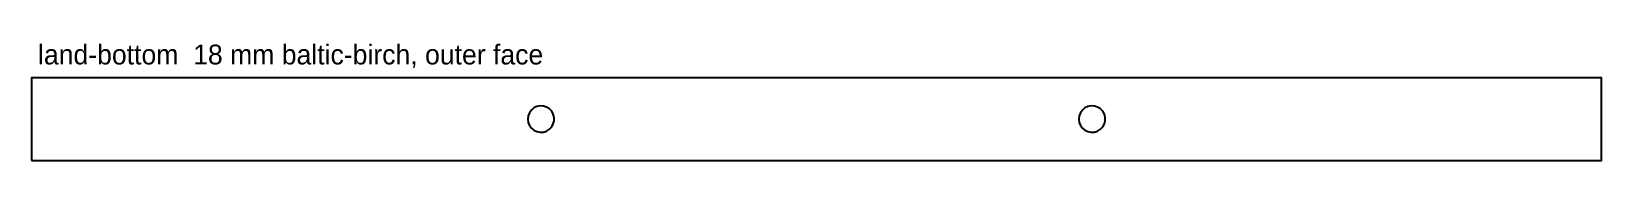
# Model space of a CAD drawing. Header units: millimetres. Extents: x 0 to 474, y 0 to 35.
import ezdxf

# ---------------------------------------------------------------- set-up
doc = ezdxf.new("R2010")
doc.units = ezdxf.units.MM
for name, color, linetype in [('CUT_OUTSIDE', 1, 'Continuous'), ('NOTES', 7, 'Continuous'), ('POCKET_12MM', 3, 'Continuous')]:
    doc.layers.add(name, color=color, linetype=linetype)

msp = doc.modelspace()

# ---------------------------------------------------------------- linework, layer by layer
at = {"layer": 'CUT_OUTSIDE'}
msp.add_lwpolyline([(0, 0), (474, 0), (474, 25), (0, 25), (0, 0)], close=True, dxfattribs=at)
at = {"layer": 'POCKET_12MM'}
for points in [[(149.83, 12.5), (149.96, 11.51), (150.33, 10.57), (150.92, 9.76), (151.69, 9.12), (152.6, 8.7), (153.58, 8.51), (154.58, 8.57), (155.54, 8.88), (156.38, 9.42), (157.07, 10.15), (157.55, 11.03), (157.8, 12), (157.8, 13), (157.55, 13.97), (157.07, 14.85), (156.38, 15.58), (155.54, 16.12), (154.58, 16.43), (153.58, 16.49), (152.6, 16.3), (151.69, 15.88), (150.92, 15.24), (150.33, 14.43), (149.96, 13.49), (149.83, 12.5)], [(316.17, 12.5), (316.29, 11.51), (316.66, 10.57), (317.25, 9.76), (318.02, 9.12), (318.93, 8.7), (319.92, 8.51), (320.92, 8.57), (321.87, 8.88), (322.72, 9.42), (323.4, 10.15), (323.89, 11.03), (324.14, 12), (324.14, 13), (323.89, 13.97), (323.4, 14.85), (322.72, 15.58), (321.87, 16.12), (320.92, 16.43), (319.92, 16.49), (318.93, 16.3), (318.02, 15.88), (317.25, 15.24), (316.66, 14.43), (316.29, 13.49), (316.17, 12.5)]]:
    msp.add_lwpolyline(points, close=True, dxfattribs=at)

# ---------------------------------------------------------------- texts
at = {"layer": 'NOTES'}
msp.add_text('land-bottom  18 mm baltic-birch, outer face', height=6, dxfattribs=at).set_placement((2, 29))

doc.saveas('drawing.dxf')
